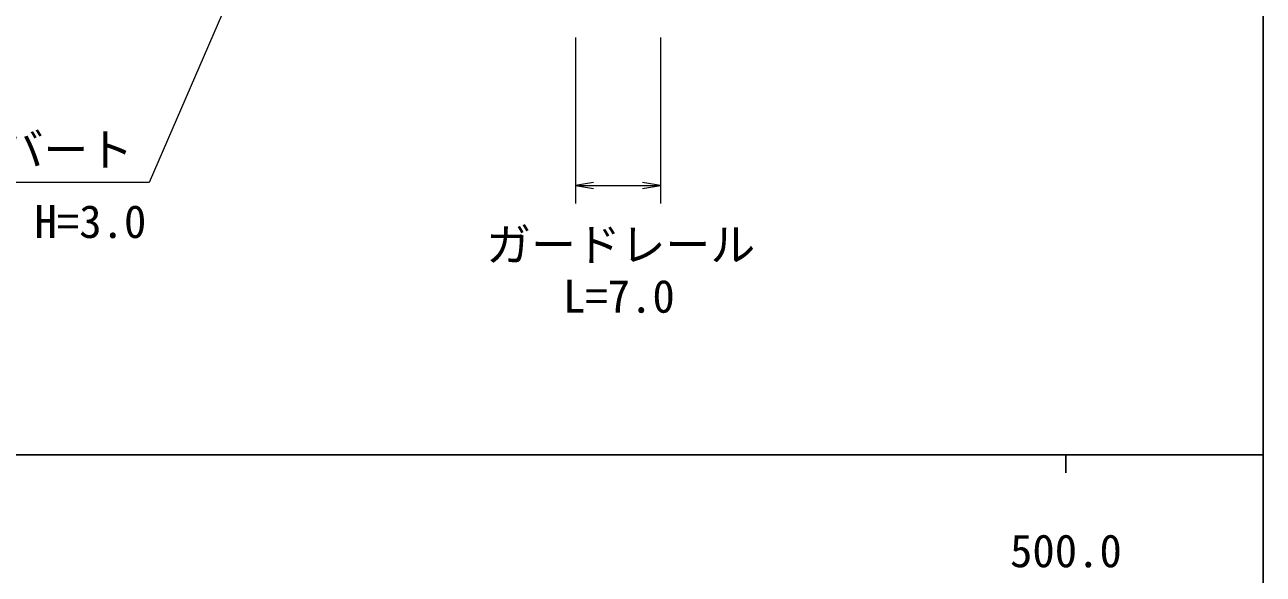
# Model space of a CAD drawing. Units: millimetres, scale not verified. Extents: x 40000 to 680000, y 20000 to 380000.
# Drawn here: x 509956 to 579000, y 198357 to 228958 of the extents above; entities that cross this region are included whole.
import ezdxf
from ezdxf.enums import TextEntityAlignment as Align

# ---------------------------------------------------------------- set-up
doc = ezdxf.new("R2010")
doc.units = ezdxf.units.MM
doc.header["$LTSCALE"] = 1000
doc.layers.add('M-STR-HTXT', color=7, linetype='Continuous', lineweight=13)
doc.layers.add('M-TTL-BAND', color=7, linetype='Continuous', lineweight=25)
doc.styles.add('ＭＳ ゴシック', font='')
doc.styles.get('ＭＳ ゴシック').set_extended_font_data('MS Gothic')

# ---------------------------------------------------------------- blocks, each defined once
blk = doc.blocks.new('open_arrow')
at = {"color": 0, "linetype": 'Continuous', "lineweight": -2}
blk.add_lwpolyline([(7.5, 1.25), (0, 0), (7.5, -1.25)], dxfattribs=at)

msp = doc.modelspace()

# ---------------------------------------------------------------- linework, layer by layer
at = {"layer": 'M-STR-HTXT'}
for p, q in [((540665, 228248), (540665, 219000)), ((545390, 228248), (545390, 219000)), ((540665, 220000), (545390, 220000))]:
    msp.add_line(p, q, dxfattribs=at)
msp.add_lwpolyline([(539324, 271943), (516886, 220177), (489886, 220177)], dxfattribs=at)
at = {"layer": 'M-TTL-BAND'}
for p, q in [((579000, 20000), (579000, 370000)), ((40000, 205000), (579000, 205000)), ((568000, 205000), (568000, 204000))]:
    msp.add_line(p, q, dxfattribs=at)

# ---------------------------------------------------------------- block references
at = {"layer": 'M-STR-HTXT', "xscale": 133, "yscale": 133}
msp.add_blockref('open_arrow', (540665, 220000), dxfattribs=at)
at = {"layer": 'M-STR-HTXT', "xscale": 133, "yscale": 133, "rotation": 180}
msp.add_blockref('open_arrow', (545390, 220000), dxfattribs=at)

# ---------------------------------------------------------------- texts
at = {"layer": 'M-STR-HTXT', "style": 'ＭＳ ゴシック'}
for s, p in [('ボックスカルバート', (493500, 222000)), ('H=3.0', (510500, 218000))]:
    msp.add_text(s, height=1833, dxfattribs=at).set_placement(p, align=Align.MIDDLE_LEFT)
msp.add_text('ガードレール', height=1833, dxfattribs=at).set_placement((543179, 216711), align=Align.MIDDLE_CENTER)
msp.add_text('L=7.0', height=1833, dxfattribs=at).set_placement((543078, 212373), align=Align.BOTTOM_CENTER)
at = {"layer": 'M-TTL-BAND', "style": 'ＭＳ ゴシック'}
msp.add_text('500.0', height=1833, dxfattribs=at).set_placement((568000, 198195), align=Align.BOTTOM_CENTER)

doc.saveas('drawing.dxf')
